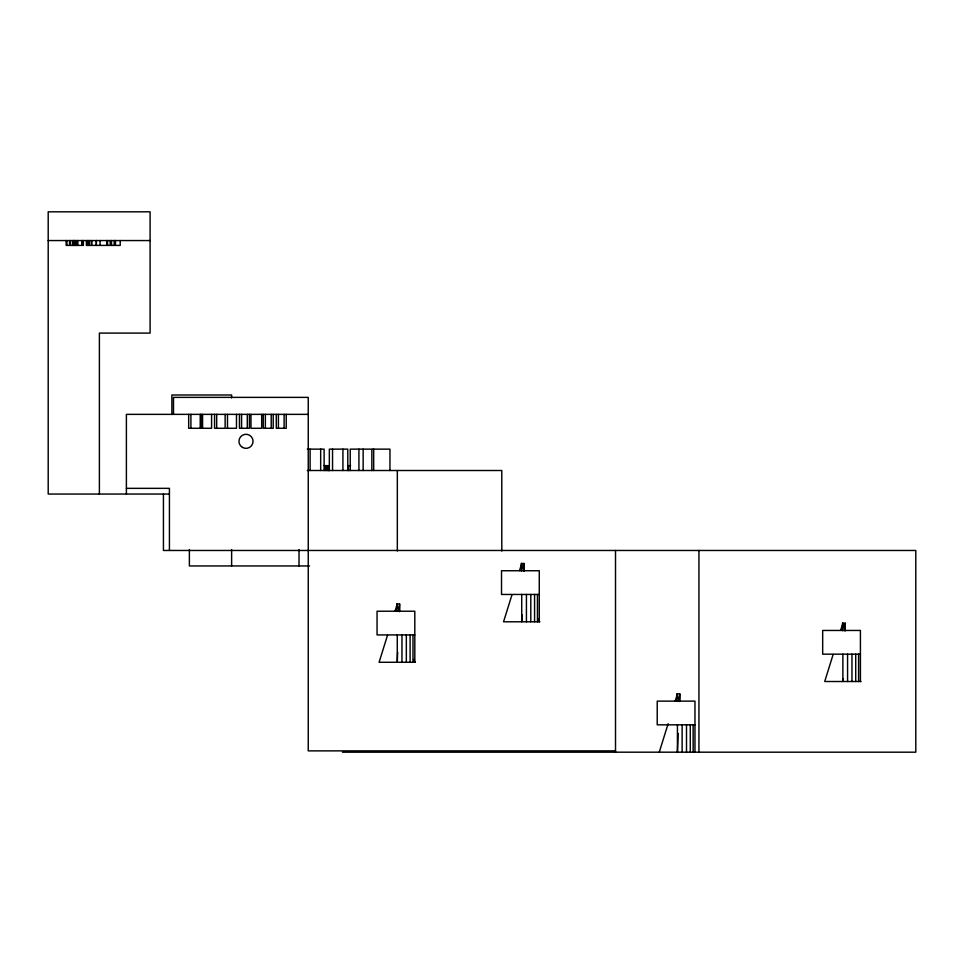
<?xml version="1.0" encoding="UTF-8"?>
<svg xmlns="http://www.w3.org/2000/svg" width="964" height="964" viewBox="0 0 964 964"><rect width="100%" height="100%" fill="white"/><g stroke="black" fill="none" stroke-linecap="round" stroke-linejoin="round"><path stroke-width="1.45" d="M397.662 652.206L397.264 662.28L397.264 634.927M396.951 603.97L399.301 611.646L399.614 603.97L396.951 603.97L396.951 611.453M522.018 614.598L521.729 621.792L521.729 594.451M521.416 563.482L523.765 571.158L524.079 563.482L521.416 563.482L521.416 570.965M678.174 733.471L677.427 752.185L677.427 724.832M679.777 693.875L679.463 701.551L677.114 693.875L679.777 693.875L679.777 701.346M842.994 678.632L842.873 681.512L842.873 654.17M842.572 623.202L844.922 630.878L845.223 623.202L842.572 623.202L842.572 630.685M387.516 635.264L379.093 662.28L415.424 662.28M395.047 611.08L397.264 603.97M511.98 594.776L503.557 621.792L539.888 621.792M519.512 570.592L521.729 563.482M659.256 752.185L668.124 723.735M675.21 700.985L677.427 693.875M833.125 654.496L824.714 681.512L861.045 681.512M840.656 630.311L842.873 623.202M98.629 494.05L99.388 493.701L99.388 333.098L150.095 333.098L150.095 211.815L48.2 211.815L48.2 494.05L169.423 494.05M48.2 240.554L150.095 240.554M69.794 245.41L73.589 245.41M78.048 245.41L81.856 245.41L81.771 240.554M95.834 245.41L91.857 245.41L91.857 240.554M100.304 245.41L96.316 245.41L96.316 240.554M100.762 245.41L105.956 245.41M308.239 414.363L126.392 414.363L126.392 494.05M201.548 428.281L211.586 428.281L211.586 414.363M226.456 428.281L236.481 428.281L236.481 414.363M307.323 449.14L324.109 449.14L324.121 470.504M372.478 449.14L389.962 449.14L389.962 470.504M324.121 465.648L329.146 465.648L329.146 470.504M350.619 465.648L348.402 465.648L348.402 470.504M307.323 470.504L501.786 470.504L501.786 551.034M126.392 488.35L169.423 488.35L169.423 550.468M309.54 565.952L189.378 565.952L189.378 549.552M539.274 594.451L501.521 594.451L501.521 570.736L539.274 570.736L539.274 621.792L538.394 618.912M414.809 634.927L377.057 634.927L377.057 611.224L414.809 611.224L414.809 662.28L413.93 659.4M860.418 654.17L822.678 654.17L822.678 630.456L860.418 630.456L860.418 681.512M694.972 724.832L657.219 724.832L657.219 701.129L694.972 701.129L694.972 752.185M615.514 750.872L308.239 750.872L308.239 397.373L173.496 397.373L173.496 414.363M342.461 752.185L915.8 752.185L915.8 550.468L163.434 550.468L163.434 494.05M858.611 654.17L858.611 681.512M855.719 654.17L855.719 681.512M851.959 654.17L851.959 681.512M847.573 654.17L847.573 681.512M845.223 623.202L845.223 630.685M698.936 550.468L698.936 752.185M693.152 724.832L693.152 752.185M690.272 724.832L690.272 752.185M686.501 724.832L686.501 752.185M682.126 724.832L682.126 752.185M677.114 693.875L677.114 701.346M615.514 550.468L615.514 752.185M537.454 594.451L537.454 621.792M534.574 594.451L534.574 621.792M530.803 594.451L530.803 621.792M526.428 594.451L526.428 621.792M524.079 563.482L524.079 570.965M412.99 634.927L412.99 662.28M410.11 634.927L410.11 662.28M406.338 634.927L406.338 662.28M401.964 634.927L401.964 662.28M399.614 603.97L399.614 611.453M397.325 470.504L397.325 551.034M373.683 449.14L373.683 470.504M371.851 470.504L371.851 449.14L350.233 449.14L350.233 470.504M363.151 449.14L363.151 470.504M358.921 449.14L358.921 470.504M347.787 470.504L347.787 449.14L329.339 449.14L329.339 470.504M342.919 449.14L342.919 470.504M332.544 449.14L332.544 470.504M328.411 465.648L328.411 470.504M328.085 465.648L328.085 470.504M326.615 465.648L326.615 470.504M325.205 465.648L325.205 470.504M320.675 449.14L320.675 470.504M310.107 449.14L310.107 470.504M299.021 549.552L299.021 565.952M286.236 414.363L286.236 428.281L276.282 428.281L276.282 414.363M284.115 414.363L284.115 428.281M278.403 414.363L278.403 428.281M273.21 414.363L273.21 428.281L263.256 428.281L263.256 414.363M271.221 414.363L271.221 428.281M265.353 414.363L265.353 428.281M261.678 414.363L261.678 428.281L250.977 428.281L250.977 414.363M249.411 414.363L249.411 428.281L239.458 428.281L239.458 414.363M247.29 414.363L247.29 428.281M241.578 414.363L241.578 428.281M231.625 397.963L231.625 394.999L171.881 394.999L171.881 414.472M231.625 549.552L231.625 565.952M227.48 414.363L227.48 428.281M225.13 414.363L225.13 428.281L214.562 428.281L214.562 414.363M216.683 414.363L216.683 428.281M202.585 414.363L202.585 428.281M201.102 414.363L201.102 428.281L188.679 428.281L188.679 414.363M200.223 414.363L200.223 428.281M190.908 414.363L190.908 428.281M120.223 240.554L120.223 245.41L115.511 245.41L115.511 240.554M114.981 240.554L114.981 245.41L110.752 245.41L110.752 240.554M114.21 240.554L114.21 245.41M111.523 240.554L111.523 245.41M110.197 240.554L110.197 245.41L106.811 245.41L106.811 240.554M107.582 240.554L107.582 245.41M100.075 240.554L100.075 245.41M96.376 240.554L96.376 245.41M91.303 240.554L91.303 245.41L86.386 245.41L86.386 240.554M89.327 240.554L89.327 245.41M88.363 240.554L88.363 245.41M87.17 240.554L87.17 245.41M83.362 240.554L83.362 245.41L82.615 245.41L82.615 240.554M77.795 240.554L77.795 245.41L73.83 245.41L73.83 240.554M77.024 240.554L77.024 245.41M75.831 240.554L75.831 245.41M74.626 240.554L74.626 245.41M73.469 240.554L73.505 245.41M72.878 240.554L72.878 245.41M70.541 240.554L70.541 245.41M69.541 240.554L69.541 245.41L66.142 245.41L66.142 240.554M66.926 240.554L66.926 245.41M242.482 447.417A7.049 7.049 0 0 0 253.05 441.319A7.049 7.049 0 0 0 242.482 435.21A7.049 7.049 0 0 0 242.482 447.417"/></g></svg>
